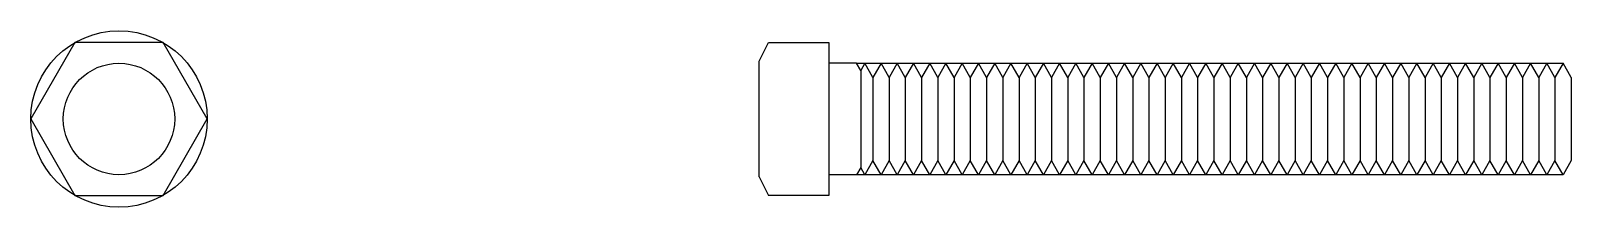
# Model space of a CAD drawing. Header units: millimetres. Extents: x 5 to 171, y 3 to 22.
import ezdxf

# ---------------------------------------------------------------- set-up
doc = ezdxf.new("R2010")
doc.units = ezdxf.units.MM
doc.header["$MEASUREMENT"] = 0
doc.layers.add('margini', color=7, linetype='Continuous')

msp = doc.modelspace()

# ---------------------------------------------------------------- linework, layer by layer
for points in [[(93.96, 18.49), (170.09, 18.49)], [(170.09, 6.49), (93.96, 6.49)]]:
    msp.add_lwpolyline(points)
at = {"layer": 'margini'}
for p, q in [((83.46, 18.72), (84.46, 20.72)), ((84.46, 20.72), (90.96, 20.72)), ((90.96, 20.72), (90.96, 4.26)), ((83.46, 6.26), (83.46, 18.72)), ((94.4, 17.73), (94.4, 7.25)), ((95.71, 16.97), (95.71, 8)), ((97.46, 16.97), (97.46, 8)), ((99.21, 16.97), (99.21, 8)), ((100.96, 16.97), (100.96, 8)), ((102.71, 16.97), (102.71, 8)), ((104.46, 16.97), (104.46, 8)), ((106.21, 16.97), (106.21, 8)), ((107.96, 16.97), (107.96, 8)), ((109.71, 16.97), (109.71, 8)), ((111.46, 16.97), (111.46, 8)), ((113.21, 16.97), (113.21, 8)), ((114.96, 16.97), (114.96, 8)), ((116.71, 16.97), (116.71, 8)), ((118.46, 16.97), (118.46, 8)), ((120.21, 16.97), (120.21, 8)), ((121.96, 16.97), (121.96, 8)), ((123.71, 16.97), (123.71, 8)), ((125.46, 16.97), (125.46, 8)), ((127.21, 16.97), (127.21, 8)), ((128.96, 16.97), (128.96, 8)), ((130.71, 16.97), (130.71, 8)), ((132.46, 16.97), (132.46, 8)), ((134.21, 16.97), (134.21, 8)), ((135.96, 16.97), (135.96, 8)), ((137.71, 16.97), (137.71, 8)), ((139.46, 16.97), (139.46, 8)), ((141.21, 16.97), (141.21, 8)), ((142.96, 16.97), (142.96, 8)), ((144.71, 16.97), (144.71, 8)), ((146.46, 16.97), (146.46, 8)), ((148.21, 16.97), (148.21, 8)), ((149.96, 16.97), (149.96, 8)), ((151.71, 16.97), (151.71, 8)), ((153.46, 16.97), (153.46, 8)), ((155.21, 16.97), (155.21, 8)), ((156.96, 16.97), (156.96, 8)), ((158.71, 16.97), (158.71, 8)), ((160.46, 16.97), (160.46, 8)), ((162.21, 16.97), (162.21, 8)), ((163.96, 16.97), (163.96, 8)), ((165.71, 16.97), (165.71, 8)), ((167.46, 16.97), (167.46, 8)), ((169.21, 16.97), (169.21, 8)), ((170.96, 16.97), (170.96, 8)), ((83.46, 6.26), (84.46, 4.26)), ((90.96, 4.26), (84.46, 4.26))]:
    msp.add_line(p, q, dxfattribs=at)
msp.add_lwpolyline([(23.98, 12.49), (19.23, 20.72), (9.73, 20.72), (4.98, 12.49), (9.73, 4.26), (19.23, 4.26)], close=True, dxfattribs=at)
for points in [[(170.96, 16.97), (170.09, 18.49), (169.21, 16.97), (168.34, 18.49), (167.46, 16.97), (166.59, 18.49), (165.71, 16.97), (164.84, 18.49), (163.96, 16.97), (163.09, 18.49), (162.21, 16.97), (161.34, 18.49), (160.46, 16.97), (159.59, 18.49), (158.71, 16.97), (157.84, 18.49), (156.96, 16.97), (156.09, 18.49), (155.21, 16.97), (154.34, 18.49), (153.46, 16.97), (152.59, 18.49), (151.71, 16.97), (150.84, 18.49), (149.96, 16.97), (149.09, 18.49), (148.21, 16.97), (147.34, 18.49), (146.46, 16.97), (145.59, 18.49), (144.71, 16.97), (143.84, 18.49), (142.96, 16.97), (142.09, 18.49), (141.21, 16.97), (140.34, 18.49), (139.46, 16.97), (138.59, 18.49), (137.71, 16.97), (136.84, 18.49), (135.96, 16.97), (135.09, 18.49), (134.21, 16.97), (133.34, 18.49), (132.46, 16.97), (131.59, 18.49), (130.71, 16.97), (129.84, 18.49), (128.96, 16.97), (128.09, 18.49), (127.21, 16.97), (126.34, 18.49), (125.46, 16.97), (124.59, 18.49), (123.71, 16.97), (122.84, 18.49), (121.96, 16.97), (121.09, 18.49), (120.21, 16.97), (119.34, 18.49), (118.46, 16.97), (117.59, 18.49), (116.71, 16.97), (115.84, 18.49), (114.96, 16.97), (114.09, 18.49), (113.21, 16.97), (112.34, 18.49), (111.46, 16.97), (110.59, 18.49), (109.71, 16.97), (108.84, 18.49), (107.96, 16.97), (107.09, 18.49), (106.21, 16.97), (105.34, 18.49), (104.46, 16.97), (103.59, 18.49), (102.71, 16.97), (101.84, 18.49), (100.96, 16.97), (100.09, 18.49), (99.21, 16.97), (98.34, 18.49), (97.46, 16.97), (96.59, 18.49), (95.71, 16.97), (94.84, 18.49), (94.4, 17.73), (93.96, 18.49), (90.96, 18.49)], [(170.96, 8), (170.09, 6.49), (169.21, 8), (168.34, 6.49), (167.46, 8), (166.59, 6.49), (165.71, 8), (164.84, 6.49), (163.96, 8), (163.09, 6.49), (162.21, 8), (161.34, 6.49), (160.46, 8), (159.59, 6.49), (158.71, 8), (157.84, 6.49), (156.96, 8), (156.09, 6.49), (155.21, 8), (154.34, 6.49), (153.46, 8), (152.59, 6.49), (151.71, 8), (150.84, 6.49), (149.96, 8), (149.09, 6.49), (148.21, 8), (147.34, 6.49), (146.46, 8), (145.59, 6.49), (144.71, 8), (143.84, 6.49), (142.96, 8), (142.09, 6.49), (141.21, 8), (140.34, 6.49), (139.46, 8), (138.59, 6.49), (137.71, 8), (136.84, 6.49), (135.96, 8), (135.09, 6.49), (134.21, 8), (133.34, 6.49), (132.46, 8), (131.59, 6.49), (130.71, 8), (129.84, 6.49), (128.96, 8), (128.09, 6.49), (127.21, 8), (126.34, 6.49), (125.46, 8), (124.59, 6.49), (123.71, 8), (122.84, 6.49), (121.96, 8), (121.09, 6.49), (120.21, 8), (119.34, 6.49), (118.46, 8), (117.59, 6.49), (116.71, 8), (115.84, 6.49), (114.96, 8), (114.09, 6.49), (113.21, 8), (112.34, 6.49), (111.46, 8), (110.59, 6.49), (109.71, 8), (108.84, 6.49), (107.96, 8), (107.09, 6.49), (106.21, 8), (105.34, 6.49), (104.46, 8), (103.59, 6.49), (102.71, 8), (101.84, 6.49), (100.96, 8), (100.09, 6.49), (99.21, 8), (98.34, 6.49), (97.46, 8), (96.59, 6.49), (95.71, 8), (94.84, 6.49), (94.4, 7.25), (93.96, 6.49), (90.96, 6.49)]]:
    msp.add_lwpolyline(points, dxfattribs=at)
for radius in [9.5, 6]:
    msp.add_circle((14.48, 12.49), radius, dxfattribs=at)

doc.saveas('drawing.dxf')
